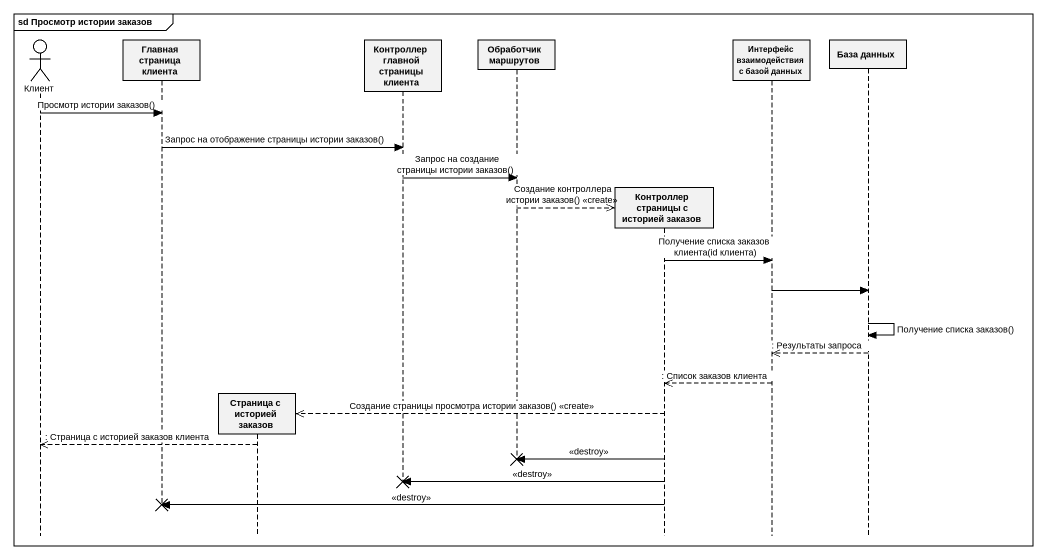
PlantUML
@startuml
mainframe sd Просмотр истории заказов
hide footbox
actor Клиент
participant "Главная страница клиента" as Главная_страница_клиента
participant "Страница с историей заказов" as Страница_с_историей_заказов
participant "Контроллер главной страницы клиента" as Контроллер_главной_страницы
participant "Обработчик маршрутов" as Обработчик_маршрутов
participant "Контроллер страницы с историей заказов" as Контроллер_страницы_с
participant "Интерфейс взаимодействия с базой данных" as Интерфейс_взаимодействия_с
participant "База данных" as База_данных

Клиент -> Главная_страница_клиента : Просмотр истории заказов()
Главная_страница_клиента -> Контроллер_главной_страницы : Запрос на отображение страницы истории заказов()
Контроллер_главной_страницы -> Обработчик_маршрутов : Запрос на создание страницы истории заказов()
Обработчик_маршрутов -->> Контроллер_страницы_с ** : Создание контроллера истории заказов() <<create>>
Контроллер_страницы_с -> Интерфейс_взаимодействия_с : Получение списка заказов клиента(id клиента)
Интерфейс_взаимодействия_с -> База_данных
База_данных -> База_данных : Получение списка заказов()
База_данных -->> Интерфейс_взаимодействия_с : : Результаты запроса
Интерфейс_взаимодействия_с -->> Контроллер_страницы_с : : Список заказов клиента
Контроллер_страницы_с -->> Страница_с_историей_заказов ** : Создание страницы просмотра истории заказов() <<create>>
Страница_с_историей_заказов -->> Клиент : : Страница с историей заказов клиента
Контроллер_страницы_с -> Обработчик_маршрутов !! : <<destroy>>
Контроллер_страницы_с -> Контроллер_главной_страницы !! : <<destroy>>
Контроллер_страницы_с -> Главная_страница_клиента !! : <<destroy>>
@enduml
